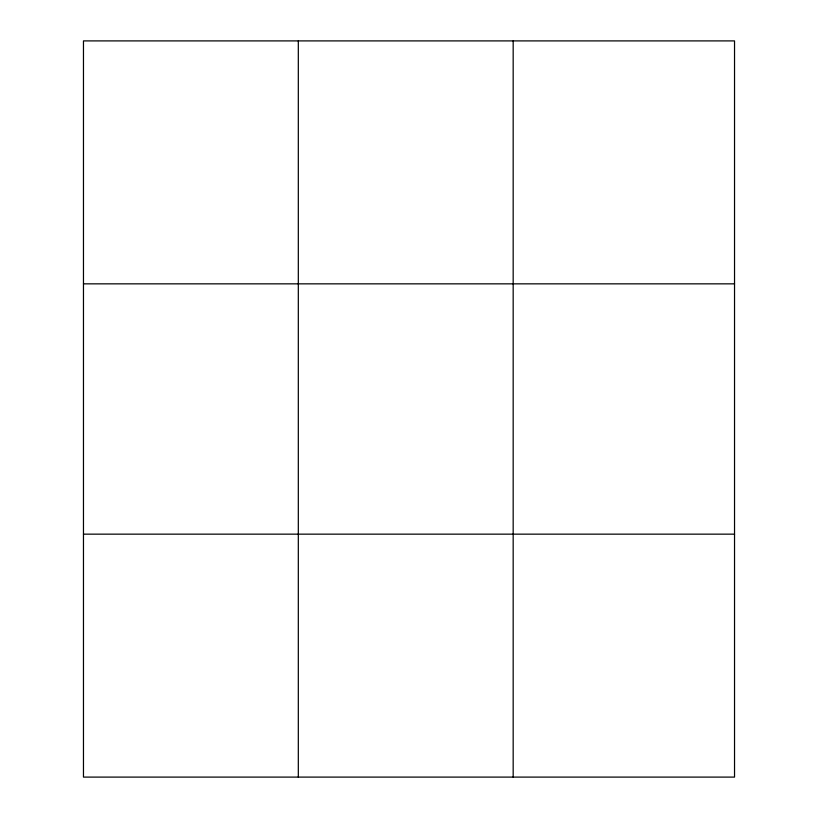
<?xml version="1.0" encoding="UTF-8"?>
<svg xmlns="http://www.w3.org/2000/svg" width="818" height="818" viewBox="0 0 818 818"><rect width="100%" height="100%" fill="white"/><g stroke="black" fill="none" stroke-linecap="round" stroke-linejoin="round"><path stroke-width="1.23" d="M298.314 777.1L298.314 40.9M513.172 777.1L513.172 40.9M734.533 534.154L734.533 777.1L83.467 777.1L83.467 40.9L734.533 40.9L734.533 534.154L83.467 534.154M83.467 283.846L734.533 283.846"/></g></svg>
